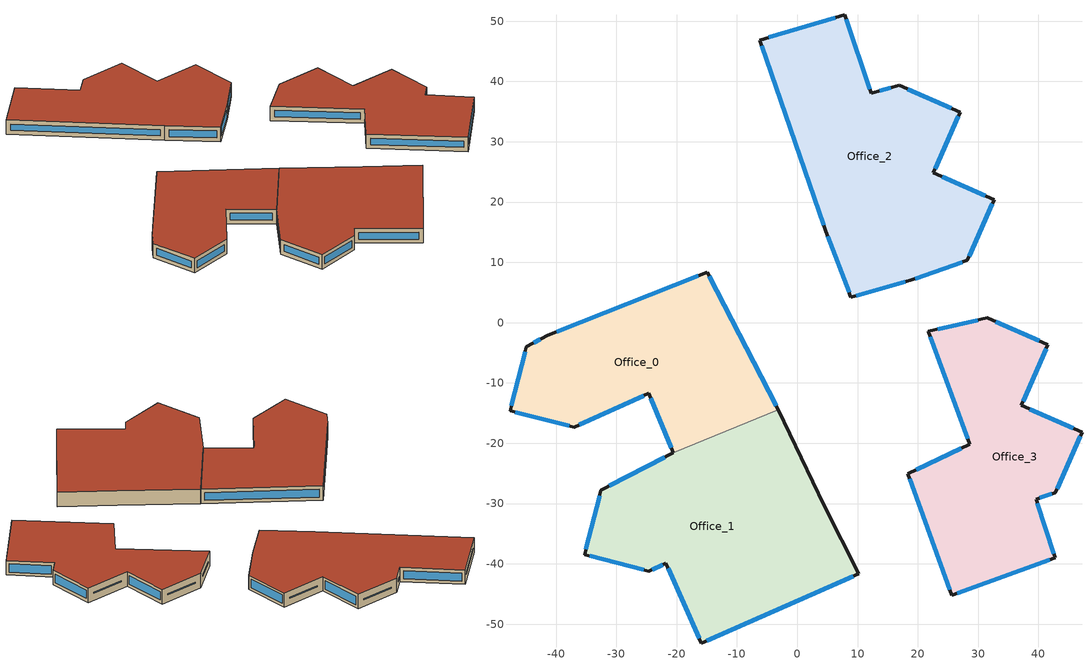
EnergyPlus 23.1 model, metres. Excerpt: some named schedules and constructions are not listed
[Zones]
Office_0
 floor outside (NECB-2020 Non-residential School/university CZ 8 Exterior Floor (Mass)): -41.37,-2.12 -14.93,8.39 -3.13,-14.47 -20.53,-21.58 -24.64,-11.73 -36.97,-17.34 -47.63,-14.63 -44.92,-3.97 z21.65
 wall outside (120mmInsulation 200mmConcrete): -3.13,-14.47 -14.93,8.39 -41.37,-2.12 -44.92,-3.97 -47.63,-14.63 -36.97,-17.34 -24.64,-11.73 -20.53,-21.58 z21.65:25.05
 wall to Office_1 (MediumOffice-1A_INT-WALLS): -20.53,-21.58 -3.13,-14.47 z21.65:25.05
 window (90.1-2019 Nonresidential CZ 0 Glazing (Operable)): -42.62,-2.77 -43.67,-3.32 z23.06:23.64; -45.14,-4.83 -47.41,-13.76 / -46.77,-14.85 -37.83,-17.12 z22.54:24.16; -36.14,-16.96 -25.47,-12.11 z22.56:24.14; -24.3,-12.54 -20.87,-20.76 z22.53:24.17; -3.5,-13.76 -14.57,7.69 z22.44:24.26; -16.43,7.8 -39.88,-1.53 z23.25:23.45
 roof outside (MediumOffice-1A_IEAD NON-RES ROOF): -41.37,-2.12 -44.92,-3.97 -47.63,-14.63 -36.97,-17.34 -24.64,-11.73 -20.53,-21.58 -3.13,-14.47 -14.93,8.39 z25.05
Office_1
 floor outside (NECB-2020 Non-residential School/university CZ 8 Exterior Floor (Mass)): -20.53,-21.58 -3.13,-14.47 4.51,-30.36 10.16,-41.62 -15.91,-53.16 -21.78,-39.9 -24.6,-41.18 -35.26,-38.47 -32.55,-27.81 z21.65
 wall outside (120mmInsulation 200mmConcrete): -20.53,-21.58 -32.55,-27.81 -35.26,-38.47 -24.6,-41.18 -21.78,-39.9 -15.91,-53.16 10.16,-41.62 z21.65:25.05; 10.16,-41.62,21.65 4.51,-30.36,21.65 -3.13,-14.47,21.65 -3.13,-14.47,25.05 4.51,-30.36,25.05 10.16,-41.62,25.05
 window (90.1-2019 Nonresidential CZ 0 Glazing (Operable)): -21.94,-22.31 -31.14,-27.08 z23.24:23.46; -32.77,-28.67 -35.04,-37.61 / -34.4,-38.69 -25.46,-40.96 z22.54:24.16; -24.06,-40.93 -22.32,-40.14 z22.25:24.45; -21.41,-40.74 -16.29,-52.32 z22.57:24.13; -15.03,-52.77 9.27,-42.02 z22.62:24.08
 roof outside (MediumOffice-1A_IEAD NON-RES ROOF): -20.53,-21.58 -32.55,-27.81 -35.26,-38.47 -24.6,-41.18 -21.78,-39.9 -15.91,-53.16 10.16,-41.62 4.51,-30.36 -3.13,-14.47 z25.05
Office_2
 floor outside (NECB-2020 Non-residential School/university CZ 8 Exterior Floor (Mass)): 8.91,4.18 4.72,15.2 -6.24,46.85 7.86,51.06 12.29,38.01 16.92,39.34 26.99,34.91 22.56,24.84 32.63,20.42 28.21,10.35 18.78,7.03 z21.65
 wall outside (120mmInsulation 200mmConcrete): 8.91,4.18 18.78,7.03 28.21,10.35 32.63,20.42 22.56,24.84 26.99,34.91 16.92,39.34 12.29,38.01 7.86,51.06 -6.24,46.85 4.72,15.2 8.91,4.18 z21.65:25.05
 window (90.1-2019 Nonresidential CZ 0 Glazing (Operable)): 9.75,4.42 17.93,6.78 / 19.6,7.32 27.38,10.06 z22.53:24.17; 28.5,11.01 32.34,19.76 / 22.85,25.51 26.7,34.25 z22.37:24.33; 31.19,21.05 24.01,24.21 / 25.54,35.55 18.37,38.71 z23.23:23.47; 15.5,38.93 13.71,38.42 z23.13:23.57; 12.05,38.72 8.1,50.35 z22.4:24.3; 6.34,50.6 -4.71,47.31 z23.24:23.46; -5.92,45.93 4.4,16.12 z22.63:24.07; 5.04,14.36 8.59,5.02 z22.55:24.15
 roof outside (MediumOffice-1A_IEAD NON-RES ROOF): 8.91,4.18 18.78,7.03 28.21,10.35 32.63,20.42 22.56,24.84 26.99,34.91 16.92,39.34 12.29,38.01 7.86,51.06 -6.24,46.85 4.72,15.2 z25.05
Office_3
 floor outside (NECB-2020 Non-residential School/university CZ 8 Exterior Floor (Mass)): 25.64,-45.21 18.34,-25.03 28.59,-20.17 21.76,-1.46 31.51,0.79 41.58,-3.64 37.15,-13.71 47.22,-18.13 42.79,-28.2 39.6,-29.25 42.79,-39.01 z21.65
 wall outside (120mmInsulation 200mmConcrete): 25.64,-45.21 42.79,-39.01 39.6,-29.25 42.79,-28.2 47.22,-18.13 37.15,-13.71 41.58,-3.64 31.51,0.79 21.76,-1.46 28.59,-20.17 18.34,-25.03 25.64,-45.21 z21.65:25.05
 window (90.1-2019 Nonresidential CZ 0 Glazing (Operable)): 26.52,-44.89 41.91,-39.33 z22.59:24.11; 42.57,-38.33 39.82,-29.93 z22.36:24.34; 40.19,-29.06 42.2,-28.4 z22.27:24.43; 43.09,-27.54 46.93,-18.8 / 37.44,-13.05 41.29,-4.3 z22.37:24.33; 45.77,-17.5 38.6,-14.34 / 40.13,-3 32.96,0.15 / 29.97,0.43 23.3,-1.11 / 27.16,-20.85 19.77,-24.35 z23.23:23.47; 22.09,-2.35 28.27,-19.28 / 18.67,-25.92 25.31,-44.31 z22.6:24.1
 roof outside (MediumOffice-1A_IEAD NON-RES ROOF): 25.64,-45.21 42.79,-39.01 39.6,-29.25 42.79,-28.2 47.22,-18.13 37.15,-13.71 41.58,-3.64 31.51,0.79 21.76,-1.46 28.59,-20.17 18.34,-25.03 z25.05
[Schedule:Week:Daily]
NatVentAvail_Office_2_27: 63390fd3-46d4-4da6-9d90-b6adf49b8fba, 4816497d-0013-487f-bb1e-84957d150777, e65e1502-ba8d-4ca3-bfa7-66c9f4c0eb0a, 44315ff2-7635-4bfa-8d7c-7930d5996f07, f14ed4b3-342e-4dae-bad7-9b7c37f8f43c, 9dbc1e0d-c4c1-416b-ac8b-0fbc267966d1, a227529b-3720-48d7-abd8-f199fc8a55ae, 63390fd3-46d4-4da6-9d90-b6adf49b8fba, 63390fd3-46d4-4da6-9d90-b6adf49b8fba, 63390fd3-46d4-4da6-9d90-b6adf49b8fba, 63390fd3-46d4-4da6-9d90-b6adf49b8fba, 63390fd3-46d4-4da6-9d90-b6adf49b8fba
NatVentAvail_Office_2_28: 5f4dc899-8b77-4f03-89ed-69e0c14cbbfd, 0f2742cf-40c1-4ed0-b796-8fddc3fa6ce0, 5d01ce7b-8451-455d-a4b9-9596eef170e4, 8f076ac2-758b-467d-ba4f-e163d64bd22d, 30ba94ef-f6bb-4fb4-a0a4-704c205b3b9b, 26e04364-411b-4e5e-a9ab-69dcf4581523, e720067c-906b-4d7a-b66e-5443b9606d4d, 5f4dc899-8b77-4f03-89ed-69e0c14cbbfd, 5f4dc899-8b77-4f03-89ed-69e0c14cbbfd, 5f4dc899-8b77-4f03-89ed-69e0c14cbbfd, 5f4dc899-8b77-4f03-89ed-69e0c14cbbfd, 5f4dc899-8b77-4f03-89ed-69e0c14cbbfd
NatVentAvail_Office_2_29: 1c27c5c7-9188-4aad-aaa0-648e3142c5f3, a3748f83-dd93-466f-a247-5d1ccf745a1e, 65909cdb-295e-48e2-92e5-bbc07d9f1d46, fa588e08-0917-42a9-a317-2c78c4d7e4e0, 30ba94ef-f6bb-4fb4-a0a4-704c205b3b9b, 30ba94ef-f6bb-4fb4-a0a4-704c205b3b9b, a18ce049-a9a6-4cb7-a760-12eb0de628bf, 1c27c5c7-9188-4aad-aaa0-648e3142c5f3, 1c27c5c7-9188-4aad-aaa0-648e3142c5f3, 1c27c5c7-9188-4aad-aaa0-648e3142c5f3, 1c27c5c7-9188-4aad-aaa0-648e3142c5f3, 1c27c5c7-9188-4aad-aaa0-648e3142c5f3
NatVentAvail_Office_2_30: ed93d4ca-23ab-469c-ba47-d7d943db299a, f85f37b8-ef8b-4591-8dfc-7eaf04eb5984, 4abf64f6-e36c-4dff-b08c-d08cb58e50d6, 0704033a-540a-45c4-9508-fa034dfd4d98, 69bd8d27-becb-4a0d-a664-7eab4afa8a33, 6a1d6f3e-2ae5-43ca-88d7-79d45788cc2e, 738b1fd7-1aac-4607-9138-653d88ff0aa3, ed93d4ca-23ab-469c-ba47-d7d943db299a, ed93d4ca-23ab-469c-ba47-d7d943db299a, ed93d4ca-23ab-469c-ba47-d7d943db299a, ed93d4ca-23ab-469c-ba47-d7d943db299a, ed93d4ca-23ab-469c-ba47-d7d943db299a
NatVentAvail_Office_2_31: fea159ed-232d-44b5-8d95-56fe48f28aa0, e819b3e6-5c12-46a7-8256-6f460d46f9b9, 65909cdb-295e-48e2-92e5-bbc07d9f1d46, 63e928dd-b9d3-44a5-800b-ff0ee3322ac6, 847f36f5-10bb-4a6b-afa9-864e974a933a, 9cb60507-e24b-43a8-bac3-d68644b733ae, ad72118f-0fc8-475d-8c13-fc6f33ba38cc, fea159ed-232d-44b5-8d95-56fe48f28aa0, fea159ed-232d-44b5-8d95-56fe48f28aa0, fea159ed-232d-44b5-8d95-56fe48f28aa0, fea159ed-232d-44b5-8d95-56fe48f28aa0, fea159ed-232d-44b5-8d95-56fe48f28aa0
NatVentAvail_Office_2_32: c1d16121-187f-42bb-b147-cb59891ae8a0, 2379dbfe-707f-45cd-ae81-30274d9c5b77, 65dc7afe-2c35-4246-acb7-77df2b856faa, 8cb7c660-3aef-4dc0-afcd-4d372f414b7a, 521ee84d-4566-4f16-8899-e5d5622641a9, da8887cf-c096-4769-80ae-d635e739744e, c54b2728-2b03-4897-bfaf-6032e902462a, c1d16121-187f-42bb-b147-cb59891ae8a0, c1d16121-187f-42bb-b147-cb59891ae8a0, c1d16121-187f-42bb-b147-cb59891ae8a0, c1d16121-187f-42bb-b147-cb59891ae8a0, c1d16121-187f-42bb-b147-cb59891ae8a0
NatVentAvail_Office_2_33: f1cb1edd-383e-4b4d-8bd9-f736731473b1, 4bc4f3af-fe2e-4c52-88df-7f0d789768de, e0597acb-b6db-48bf-9d56-be549646ddcb, 1643f768-0f15-471f-8b2e-8642b0603676, 8927ba9e-0f80-4c21-bc68-288cada2592a, acf98088-3723-4098-9b1a-da198f6f3752, 907d0fc3-e455-4af8-9572-834836946c6d, f1cb1edd-383e-4b4d-8bd9-f736731473b1, f1cb1edd-383e-4b4d-8bd9-f736731473b1, f1cb1edd-383e-4b4d-8bd9-f736731473b1, f1cb1edd-383e-4b4d-8bd9-f736731473b1, f1cb1edd-383e-4b4d-8bd9-f736731473b1
NatVentAvail_Office_2_34: 64a26508-ef3e-467e-b6f5-f89f817337f0, d063bc23-c87c-4771-8f70-a2f9e639664d, f10fe4aa-9f2a-4d9f-ba17-d0ed54c51879, 93d80f86-37f9-4237-b391-3ca7abf2596f, ff8e2413-c758-4201-99f5-1265dd9f3e51, a015155b-e6bb-4408-b6c0-0c088cb0caa2, 366cd09b-5a8c-46c5-8c21-a287dc4f29f1, 64a26508-ef3e-467e-b6f5-f89f817337f0, 64a26508-ef3e-467e-b6f5-f89f817337f0, 64a26508-ef3e-467e-b6f5-f89f817337f0, 64a26508-ef3e-467e-b6f5-f89f817337f0, 64a26508-ef3e-467e-b6f5-f89f817337f0
NatVentAvail_Office_2_35: 06ad3ac4-6e4d-4da0-adf2-8a321491f11c, 440428c5-a668-485f-a81c-14d720b5a44b, 08f69f2d-d2d2-4378-8eab-f1c7a725ee63, 66cc8b2e-aa7a-4cc6-9a19-77fdd553eca8, 83117c93-0ab4-49f2-8c2a-d70ab6a825d5, 7366a935-4bb7-4f71-b633-58a1db908024, 20510b90-f739-4a4e-b319-b952e275d5e8, 06ad3ac4-6e4d-4da0-adf2-8a321491f11c, 06ad3ac4-6e4d-4da0-adf2-8a321491f11c, 06ad3ac4-6e4d-4da0-adf2-8a321491f11c, 06ad3ac4-6e4d-4da0-adf2-8a321491f11c, 06ad3ac4-6e4d-4da0-adf2-8a321491f11c
NatVentAvail_Office_2_36: bb12311c-099f-4438-b303-a4250cccb0d0, de36e064-9f52-4e15-aa44-803646171e7d, 8d01f1ed-3ed6-4062-bdcf-7106088fd557, 94e20eea-8d3e-40d4-b486-61e9631b4eb1, 2a8732a0-27d7-44dc-b372-36b973891117, 3cb4ee10-7370-43c4-9fdd-d6f7383c6eff, c65f19ef-917e-45a6-acf7-294e23a7b592, bb12311c-099f-4438-b303-a4250cccb0d0, bb12311c-099f-4438-b303-a4250cccb0d0, bb12311c-099f-4438-b303-a4250cccb0d0, bb12311c-099f-4438-b303-a4250cccb0d0, bb12311c-099f-4438-b303-a4250cccb0d0
NatVentAvail_Office_2_37: 30ba94ef-f6bb-4fb4-a0a4-704c205b3b9b, b5edd4d1-5221-41b8-9ee4-0d1dc0b7ef28, dd4e8b8f-9166-49ac-a1d3-4855195608e1, 3dedd7a1-3a03-4fcc-8510-ad4d8e4b350c, c89be09d-d424-4689-8dd2-c77cfe8479b3, 37865db1-b853-40eb-b1ad-43f7b63890f0, 152344f1-4bc3-4c20-bc56-77a19b19990e, 30ba94ef-f6bb-4fb4-a0a4-704c205b3b9b, 30ba94ef-f6bb-4fb4-a0a4-704c205b3b9b, 30ba94ef-f6bb-4fb4-a0a4-704c205b3b9b, 30ba94ef-f6bb-4fb4-a0a4-704c205b3b9b, 30ba94ef-f6bb-4fb4-a0a4-704c205b3b9b
NatVentAvail_Office_2_38: b1a43d64-33af-4e94-b52c-ee2adbb0bf34, a6e8bc2f-be30-4238-ba3e-3018db84eb16, bb12311c-099f-4438-b303-a4250cccb0d0, 2f91cc14-c389-4d24-b289-1be2dd03a3db, 3b9f78fa-d06f-463c-a022-ae12cb52910b, 052475aa-d378-457a-8e8c-f6bffbdb4c8d, e9d3678f-c462-4e0e-b128-aaee7e78919e, b1a43d64-33af-4e94-b52c-ee2adbb0bf34, b1a43d64-33af-4e94-b52c-ee2adbb0bf34, b1a43d64-33af-4e94-b52c-ee2adbb0bf34, b1a43d64-33af-4e94-b52c-ee2adbb0bf34, b1a43d64-33af-4e94-b52c-ee2adbb0bf34
NatVentAvail_Office_2_39: 209c4ffb-99bb-4206-a3ab-d3d92fe3f51c, 5a6cc565-e375-487e-8281-1f852a1673cd, 53a6a8a6-2372-4fc2-baa7-4c3283523b4d, 3e81f694-505f-45e8-aa47-66db20bbf06b, 2435cfc3-c3cb-4a20-b2d8-f809f50dc610, 883dcdd7-38db-4e42-8496-9de1c7dca51b, 30ba94ef-f6bb-4fb4-a0a4-704c205b3b9b, 209c4ffb-99bb-4206-a3ab-d3d92fe3f51c, 209c4ffb-99bb-4206-a3ab-d3d92fe3f51c, 209c4ffb-99bb-4206-a3ab-d3d92fe3f51c, 209c4ffb-99bb-4206-a3ab-d3d92fe3f51c, 209c4ffb-99bb-4206-a3ab-d3d92fe3f51c
NatVentAvail_Office_2_40: fa588e08-0917-42a9-a317-2c78c4d7e4e0, 1901cb5b-95a8-46e0-9b90-9bc073653f4d, 3f14834c-9cfe-42fc-93ca-4cf83cba6e2a, fdc9ddc8-af7c-4be7-9c08-ccd4ba66fb98, 70d961d9-392a-4a2f-87b1-95c01eec8115, 87954acd-1c7d-4fdd-93e0-4e04cd5cd414, 47cb6736-b8f7-4266-b61d-9ece1394efec, fa588e08-0917-42a9-a317-2c78c4d7e4e0, fa588e08-0917-42a9-a317-2c78c4d7e4e0, fa588e08-0917-42a9-a317-2c78c4d7e4e0, fa588e08-0917-42a9-a317-2c78c4d7e4e0, fa588e08-0917-42a9-a317-2c78c4d7e4e0
NatVentAvail_Office_2_41: 50003787-7a6b-427a-a9b3-a8dda5d590b8, a02066bf-ae1b-4070-a3d0-3d3a23258e66, 293a6f61-685f-47c4-bcae-729227516061, e135ceb3-fb09-4a12-b61f-e1e4acb97613, d521808b-8955-4a3f-b09b-631396b4a05c, 6447344e-c572-4d0f-8e33-00798ecb8259, 093c1da7-0d7d-4403-a09e-9fccfa64d3a9, 50003787-7a6b-427a-a9b3-a8dda5d590b8, 50003787-7a6b-427a-a9b3-a8dda5d590b8, 50003787-7a6b-427a-a9b3-a8dda5d590b8, 50003787-7a6b-427a-a9b3-a8dda5d590b8, 50003787-7a6b-427a-a9b3-a8dda5d590b8
NatVentAvail_Office_2_42: d3e97026-418c-432d-9a04-d15785f7dc97, 020761fd-072d-4d53-9492-0ad33ea2559c, 3037acd0-7331-4fe4-9d03-e80c95d3a6b9, f5d22fd5-af00-4595-a58b-19821c5840f5, 217e4f67-8c59-4308-a052-b91dd0195574, 42342635-6705-4e52-8916-04a601dbc6a2, e41878af-e6d7-48e1-9972-c6eec4c134a3, d3e97026-418c-432d-9a04-d15785f7dc97, d3e97026-418c-432d-9a04-d15785f7dc97, d3e97026-418c-432d-9a04-d15785f7dc97, d3e97026-418c-432d-9a04-d15785f7dc97, d3e97026-418c-432d-9a04-d15785f7dc97
NatVentAvail_Office_2_43: 081f50b8-fb5c-4a5b-9570-f5734815d00b, d019fdcd-d700-442b-813a-3395fa747bbc, d37522f8-b274-435a-a802-ced8b4fe83a9, 428ec774-0c0c-41b1-bd85-61c8020e10c3, 58aad104-c80b-4beb-8de5-10e30c7a9181, 552def76-c2f3-401b-ab28-b5df647ba636, 2d229615-e8d3-4841-96d9-e4d59ac459f2, 081f50b8-fb5c-4a5b-9570-f5734815d00b, 081f50b8-fb5c-4a5b-9570-f5734815d00b, 081f50b8-fb5c-4a5b-9570-f5734815d00b, 081f50b8-fb5c-4a5b-9570-f5734815d00b, 081f50b8-fb5c-4a5b-9570-f5734815d00b
NatVentAvail_Office_2_44: 01796aeb-08c4-4c0c-9dff-bcf75ab1e4ff, 536711c1-e594-45fa-969d-51f17ff64e72, 4bba42d9-3023-4fb8-8a75-20f8fc7ac634, fa2ed1a0-d425-4992-a87e-3fb777f676c8, 46dd4351-d027-456a-bb83-a7fc97d3c0fa, 09f03162-fe09-444f-924b-f73e15e14770, 2bd4594a-b934-4700-9643-6b596f3720c4, 01796aeb-08c4-4c0c-9dff-bcf75ab1e4ff, 01796aeb-08c4-4c0c-9dff-bcf75ab1e4ff, 01796aeb-08c4-4c0c-9dff-bcf75ab1e4ff, 01796aeb-08c4-4c0c-9dff-bcf75ab1e4ff, 01796aeb-08c4-4c0c-9dff-bcf75ab1e4ff
NatVentAvail_Office_2_45: a6befacc-a1fd-4501-8803-3ab0d1d37cdf, f85f37b8-ef8b-4591-8dfc-7eaf04eb5984, 35a24307-eada-4621-9332-e38ecec7da9c, 1d8cbcaf-755c-4850-83f2-fbeac504262d, 53a6a8a6-2372-4fc2-baa7-4c3283523b4d, ce6c45c3-9c92-4cbf-ad95-c9cdd5accbc8, a6befacc-a1fd-4501-8803-3ab0d1d37cdf, a6befacc-a1fd-4501-8803-3ab0d1d37cdf, a6befacc-a1fd-4501-8803-3ab0d1d37cdf, a6befacc-a1fd-4501-8803-3ab0d1d37cdf, a6befacc-a1fd-4501-8803-3ab0d1d37cdf, a6befacc-a1fd-4501-8803-3ab0d1d37cdf
NatVentAvail_Office_2_46: 42a21382-e8d0-4102-bb34-a051858c574d, 020761fd-072d-4d53-9492-0ad33ea2559c, 078f13be-104a-4d9d-a36d-42d8b8cd1c73, 1a7ad02d-13e6-482f-b348-c29c6b58cc90, b4008593-75f9-4068-8eac-8ec45323c0b8, 6d93b330-ad8b-4946-8f95-bd1cd28e395f, c0cba8ef-07c2-4607-8eeb-ec3a7544dbf7, 42a21382-e8d0-4102-bb34-a051858c574d, 42a21382-e8d0-4102-bb34-a051858c574d, 42a21382-e8d0-4102-bb34-a051858c574d, 42a21382-e8d0-4102-bb34-a051858c574d, 42a21382-e8d0-4102-bb34-a051858c574d
NatVentAvail_Office_2_47: 80aba0dc-e089-41f6-87d2-39939cc533d9, 70b2bb42-fde4-4989-93aa-e34b14dbfaa4, 3896ae46-4a74-44ec-845c-33b0e7228556, 5f555bb1-90a7-4fc9-8beb-3af7712b86db, 4a152df6-203f-4568-8443-13dfad41ba6c, adf7c3e8-1553-45af-b706-608d85801c4a, 12ea0e71-e75e-49d7-97f5-44855314272e, 80aba0dc-e089-41f6-87d2-39939cc533d9, 80aba0dc-e089-41f6-87d2-39939cc533d9, 80aba0dc-e089-41f6-87d2-39939cc533d9, 80aba0dc-e089-41f6-87d2-39939cc533d9, 80aba0dc-e089-41f6-87d2-39939cc533d9
NatVentAvail_Office_2_48: b36c4169-b9ed-4de4-b4a5-b90a34b840e2, 7fe410f7-7362-473b-b641-0706b004de6e, 2e36c0d4-b084-433f-a575-e1157c2ce6cd, 2b807ecd-942f-4451-8af1-13479afdb6b5, 451ba563-fd66-4bb1-ac0f-6fef0c9e536b, c6879285-e35c-4daa-b3c2-782c5f8ff4be, 788bc0cb-7dc9-47ac-9c7b-f4590e93219d, b36c4169-b9ed-4de4-b4a5-b90a34b840e2, b36c4169-b9ed-4de4-b4a5-b90a34b840e2, b36c4169-b9ed-4de4-b4a5-b90a34b840e2, b36c4169-b9ed-4de4-b4a5-b90a34b840e2, b36c4169-b9ed-4de4-b4a5-b90a34b840e2
NatVentAvail_Office_2_49: 03c77154-f34e-4e4e-b236-3e07d7fdd22f, 5d950bea-218d-43a7-966c-e5f0f61146c3, e919f002-649f-4797-ab93-de3bb1963607, 88bfb60f-ecb3-4a8d-8e9e-96ab911ec278, 149c59e7-ec06-4404-bd8a-1ecabfebb0c2, 05c53b69-011e-4915-a2ec-d76d20cb25b7, 90a39c2a-21f0-420b-bf49-6599ac0c9a7a, 03c77154-f34e-4e4e-b236-3e07d7fdd22f, 03c77154-f34e-4e4e-b236-3e07d7fdd22f, 03c77154-f34e-4e4e-b236-3e07d7fdd22f, 03c77154-f34e-4e4e-b236-3e07d7fdd22f, 03c77154-f34e-4e4e-b236-3e07d7fdd22f
NatVentAvail_Office_2_50: f18e86fc-65de-4ad3-980c-6fce1291cd8c, 3f14834c-9cfe-42fc-93ca-4cf83cba6e2a, 729fe84c-21ec-4ca6-9c2b-fa72896157c5, 659e258e-e15c-4d5d-864f-e84fad1c5f31, 28cabc51-e4e4-4318-807c-2e538cec8ab0, bcec5955-b35c-4883-a7c2-2e3f03e859cb, 1a3447d1-0d07-4f81-a43e-55b89f552ce0, f18e86fc-65de-4ad3-980c-6fce1291cd8c, f18e86fc-65de-4ad3-980c-6fce1291cd8c, f18e86fc-65de-4ad3-980c-6fce1291cd8c, f18e86fc-65de-4ad3-980c-6fce1291cd8c, f18e86fc-65de-4ad3-980c-6fce1291cd8c
NatVentAvail_Office_2_51: 85317d39-acf8-459d-ab0d-356087828681, c34a9195-0f08-46e2-a18b-52f0e74f8441, ce798621-35f9-4918-9b98-ae7ef25ffed9, 97182538-e886-4431-8a2b-075b58af4bd9, 6bea089f-9360-46ac-86c5-739d9634646c, f706153c-f1f4-4334-bb02-d8b90cc598d2, 9cb60507-e24b-43a8-bac3-d68644b733ae, 85317d39-acf8-459d-ab0d-356087828681, 85317d39-acf8-459d-ab0d-356087828681, 85317d39-acf8-459d-ab0d-356087828681, 85317d39-acf8-459d-ab0d-356087828681, 85317d39-acf8-459d-ab0d-356087828681
NatVentAvail_Office_2_52: e9fea687-e70b-4ba6-b3c9-e48e2956502c, e9fea687-e70b-4ba6-b3c9-e48e2956502c, e9fea687-e70b-4ba6-b3c9-e48e2956502c, e9fea687-e70b-4ba6-b3c9-e48e2956502c, e9fea687-e70b-4ba6-b3c9-e48e2956502c, e9fea687-e70b-4ba6-b3c9-e48e2956502c, e9fea687-e70b-4ba6-b3c9-e48e2956502c, e9fea687-e70b-4ba6-b3c9-e48e2956502c, e9fea687-e70b-4ba6-b3c9-e48e2956502c, e9fea687-e70b-4ba6-b3c9-e48e2956502c, e9fea687-e70b-4ba6-b3c9-e48e2956502c, e9fea687-e70b-4ba6-b3c9-e48e2956502c
CoolAvail_Office_3_0: 932e760a-46ab-47a9-9b14-22f16a60d6c7, df603e6b-e5cf-4d2f-b35e-2c92e226a22c, 1fe2378b-ecbc-4a2a-95ba-2608b91e8058, fef38460-24f3-4c03-89e9-a18c59ae9ca9, 20d4708f-6843-4ff6-bd00-d9feec7511e4, 90ad25bc-46ca-43f5-96ab-6569f6ae0828, 59fffd4d-a793-4dc7-9d9b-d986bc0a82cb, 932e760a-46ab-47a9-9b14-22f16a60d6c7, 932e760a-46ab-47a9-9b14-22f16a60d6c7, 932e760a-46ab-47a9-9b14-22f16a60d6c7, 932e760a-46ab-47a9-9b14-22f16a60d6c7, 932e760a-46ab-47a9-9b14-22f16a60d6c7
CoolAvail_Office_3_1: 2b1028b4-b246-4e64-8341-8c408f68a7c3, e570db8f-e24d-4245-ab29-9f0d43a73c54, a6b7a850-26f3-4e0d-89fc-bbfbc01f6705, 7e235baa-7276-44ba-ad41-1f534a90f01b, d5cad919-90d6-4a43-b9d7-db2442c7ef94, 31466e2b-d4c9-4abc-990c-8352a7160df0, a2719095-cc4f-48e2-89c3-8b89bd764a3d, 2b1028b4-b246-4e64-8341-8c408f68a7c3, 2b1028b4-b246-4e64-8341-8c408f68a7c3, 2b1028b4-b246-4e64-8341-8c408f68a7c3, 2b1028b4-b246-4e64-8341-8c408f68a7c3, 2b1028b4-b246-4e64-8341-8c408f68a7c3
CoolAvail_Office_3_2: 3ff110fb-a4d5-46ef-a44d-f3fee5ef78c7, 27d852c3-0128-42cc-aeb1-143379e3ac46, d5cad919-90d6-4a43-b9d7-db2442c7ef94, 8d2fbc6b-1454-4414-b630-dcc207a6b393, df603e6b-e5cf-4d2f-b35e-2c92e226a22c, c7b1b26a-a2ca-4d8d-abfa-e982f5f4786a, e60fa060-07d9-49e4-869f-b6df53b5a5c1, 3ff110fb-a4d5-46ef-a44d-f3fee5ef78c7, 3ff110fb-a4d5-46ef-a44d-f3fee5ef78c7, 3ff110fb-a4d5-46ef-a44d-f3fee5ef78c7, 3ff110fb-a4d5-46ef-a44d-f3fee5ef78c7, 3ff110fb-a4d5-46ef-a44d-f3fee5ef78c7
CoolAvail_Office_3_3: fd106c0e-54ca-44b5-aa8b-1c752d76cea1, de12598c-6210-41bb-971c-f531ba346432, 588e6808-6539-47d1-98d7-0764b1bc61d5, ff880c2d-11b9-4eb9-b176-57bd6dfb0c31, c52f2583-3619-40bb-8251-5dbdefbcd388, 932e760a-46ab-47a9-9b14-22f16a60d6c7, 9ed7e321-6b55-4af2-9a11-3e5fcf5340f6, fd106c0e-54ca-44b5-aa8b-1c752d76cea1, fd106c0e-54ca-44b5-aa8b-1c752d76cea1, fd106c0e-54ca-44b5-aa8b-1c752d76cea1, fd106c0e-54ca-44b5-aa8b-1c752d76cea1, fd106c0e-54ca-44b5-aa8b-1c752d76cea1
CoolAvail_Office_3_4: 92efdaa5-c784-489e-aa1a-00bd8dfca3e5, 94e0dc58-2783-47f4-a10d-8edf8c6a4738, 061101b8-2858-4094-887e-f18ef1232c9a, deb2b031-6cb7-403d-8dfc-8aef046c5b8f, 9df17d74-a442-4b7b-a3c1-28a669514e7a, 78659acd-3b42-4346-bf91-44e651f50344, 94e0dc58-2783-47f4-a10d-8edf8c6a4738, 92efdaa5-c784-489e-aa1a-00bd8dfca3e5, 92efdaa5-c784-489e-aa1a-00bd8dfca3e5, 92efdaa5-c784-489e-aa1a-00bd8dfca3e5, 92efdaa5-c784-489e-aa1a-00bd8dfca3e5, 92efdaa5-c784-489e-aa1a-00bd8dfca3e5
CoolAvail_Office_3_5: ff269b66-4026-42ef-aaed-4e28ded95428, f0771274-b0f9-48b7-adad-98439027d33c, 5b99f0ac-c683-4cd7-9456-5d2d0e378902, 00b93458-9eea-4416-9cb6-d8216d3642af, b50613fa-811d-4cf4-9638-1fbff37dee84, a9ac0263-774c-45c6-bfaa-c87fc788b9e9, d7d9800c-f3cc-4c38-8b4b-d12b0de87235, ff269b66-4026-42ef-aaed-4e28ded95428, ff269b66-4026-42ef-aaed-4e28ded95428, ff269b66-4026-42ef-aaed-4e28ded95428, ff269b66-4026-42ef-aaed-4e28ded95428, ff269b66-4026-42ef-aaed-4e28ded95428
CoolAvail_Office_3_6: c6857e7e-f46c-46d6-a794-5740d22670fb, f10fe4aa-9f2a-4d9f-ba17-d0ed54c51879, 1beccd45-3755-4327-b042-e26cba4f2cb7, d569b540-2fb9-40d6-b871-ce3efd042947, b2eb4786-7cc9-49a5-a738-dae13f56cf7b, 2a6e12dc-187e-4c36-82a0-d9f96e1c500a, 9e17e7e2-d55c-44ee-bede-c75fc5412d5c, c6857e7e-f46c-46d6-a794-5740d22670fb, c6857e7e-f46c-46d6-a794-5740d22670fb, c6857e7e-f46c-46d6-a794-5740d22670fb, c6857e7e-f46c-46d6-a794-5740d22670fb, c6857e7e-f46c-46d6-a794-5740d22670fb
CoolAvail_Office_3_7: 45cf74df-fcbd-45d5-a4a6-dca6b5e3b0bc, 473aab5e-a1e3-4ef8-95cb-abbd02966778, 5fd7aec2-c6d0-4a52-ae64-d562567cf5a7, 3d5cad84-76b0-4ac1-9287-7680dd7bab81, e1e25bd0-8334-43b9-b01f-b5d4897676e5, b987db12-adab-45c3-9530-52e29fc2c803, 3af438d1-38fc-4645-8f39-195e576d0e48, 45cf74df-fcbd-45d5-a4a6-dca6b5e3b0bc, 45cf74df-fcbd-45d5-a4a6-dca6b5e3b0bc, 45cf74df-fcbd-45d5-a4a6-dca6b5e3b0bc, 45cf74df-fcbd-45d5-a4a6-dca6b5e3b0bc, 45cf74df-fcbd-45d5-a4a6-dca6b5e3b0bc
CoolAvail_Office_3_8: 60e2a85a-d4f2-4114-a33e-e3337f986636, 7f07e5a5-dbe5-4d04-b1f8-bc01d98ef626, 5e44877f-1848-44d6-97e6-ce02bf05dece, 41e0d72a-2023-4876-bd1e-9a94f9dc59d2, d8bd7cc1-625d-404b-b64f-8ef776573418, cb26b957-48da-4baf-a6bb-e873f281a6fb, 6b35f0a7-f399-4da7-b7e7-0d38b1bf258b, 60e2a85a-d4f2-4114-a33e-e3337f986636, 60e2a85a-d4f2-4114-a33e-e3337f986636, 60e2a85a-d4f2-4114-a33e-e3337f986636, 60e2a85a-d4f2-4114-a33e-e3337f986636, 60e2a85a-d4f2-4114-a33e-e3337f986636
CoolAvail_Office_3_9: 700f1114-bb00-41b7-b161-e8e2d843095e, 40bd3517-e55b-4e57-858c-94e5dc970866, 6b35f0a7-f399-4da7-b7e7-0d38b1bf258b, b8c4f0c9-4ec3-46ba-979c-adf1b7336aec, 8fc68b28-5a30-4c50-be85-55430ce43238, a9233106-81d1-4f29-bb8e-94728c620492, 16f14705-96f6-4dd3-ac00-08cef36949f4, 700f1114-bb00-41b7-b161-e8e2d843095e, 700f1114-bb00-41b7-b161-e8e2d843095e, 700f1114-bb00-41b7-b161-e8e2d843095e, 700f1114-bb00-41b7-b161-e8e2d843095e, 700f1114-bb00-41b7-b161-e8e2d843095e
CoolAvail_Office_3_10: 06950c19-b93f-4168-8e16-a97bbd393bdb, 6b35f0a7-f399-4da7-b7e7-0d38b1bf258b, 857b9636-298d-460c-83b2-f3105d114c5a, 8a384298-cb26-4e8c-b470-4f6c6753a8b0, d1400bf8-9704-414d-ad41-879197727e57, 6495fb0f-e30f-4317-a6ee-f7484304589c, f86cf032-d7c1-4cb8-9d3e-25da6317f53d, 06950c19-b93f-4168-8e16-a97bbd393bdb, 06950c19-b93f-4168-8e16-a97bbd393bdb, 06950c19-b93f-4168-8e16-a97bbd393bdb, 06950c19-b93f-4168-8e16-a97bbd393bdb, 06950c19-b93f-4168-8e16-a97bbd393bdb
CoolAvail_Office_3_11: 6b35f0a7-f399-4da7-b7e7-0d38b1bf258b, bee7ad40-dabc-4fd6-94b2-43403cd00aae, f11741f4-3294-4ce7-9280-7aada3d2e229, f507a818-0aaf-4a85-8b54-2abde4b2b3ec, aecc0cb4-1e89-4d68-a349-7c87210b8d97, afa76356-996f-4c53-b5c4-705728c3ea0e, c10e1b69-1a12-44ff-b6ae-6c06101fbe01, 6b35f0a7-f399-4da7-b7e7-0d38b1bf258b, 6b35f0a7-f399-4da7-b7e7-0d38b1bf258b, 6b35f0a7-f399-4da7-b7e7-0d38b1bf258b, 6b35f0a7-f399-4da7-b7e7-0d38b1bf258b, 6b35f0a7-f399-4da7-b7e7-0d38b1bf258b
CoolAvail_Office_3_12: 555c6a5e-91f3-42d8-b68c-d4afb33bd1f4, ba643951-4e16-4384-a64f-205a448056f0, eee31ece-6287-4a32-8a60-188f64857aa4, 00c11f97-f595-4ec1-9c00-5ca5f0400f35, 47ecc3b6-23c4-4438-bbd8-f283fd64b465, cdc447c2-4c2e-4469-a065-8202b14a72d3, 2b11a4b6-90e7-4f15-8c91-825a336bda38, 555c6a5e-91f3-42d8-b68c-d4afb33bd1f4, 555c6a5e-91f3-42d8-b68c-d4afb33bd1f4, 555c6a5e-91f3-42d8-b68c-d4afb33bd1f4, 555c6a5e-91f3-42d8-b68c-d4afb33bd1f4, 555c6a5e-91f3-42d8-b68c-d4afb33bd1f4
CoolAvail_Office_3_13: a479cc92-d0f2-4554-96db-21c28406f634, 2766d349-4091-4a9f-a547-1eb1ef9b4158, b1a97149-0f8e-4a00-9219-adf89b6e41ed, d3dc8a62-ae96-41b0-935f-2a3d5c8d69de, f7fd634a-b24a-4c77-9cfb-0c7c1a81e736, 279a887b-ff03-4dd8-a7d2-7c5575990cc9, d07e0595-3dca-4860-923c-057c17f1b702, a479cc92-d0f2-4554-96db-21c28406f634, a479cc92-d0f2-4554-96db-21c28406f634, a479cc92-d0f2-4554-96db-21c28406f634, a479cc92-d0f2-4554-96db-21c28406f634, a479cc92-d0f2-4554-96db-21c28406f634
CoolAvail_Office_3_14: 94bcdebc-ebb9-4e58-b747-a94262dbd7e5, dafbc2e4-2aff-4dc5-8505-ea776d99b5ce, 3ae158a4-82ee-4570-a479-eacaa7ea3b13, 4a5f4ad5-6f4b-4c24-8a67-a02adf8f813e, 25e43a20-8b62-4715-afa6-30cb6eb21f46, ebcb7914-28d3-4ee7-b05e-eeaf1cfe1a43, 156b8d72-7a6a-4bf0-856b-b6a64f706f4d, 94bcdebc-ebb9-4e58-b747-a94262dbd7e5, 94bcdebc-ebb9-4e58-b747-a94262dbd7e5, 94bcdebc-ebb9-4e58-b747-a94262dbd7e5, 94bcdebc-ebb9-4e58-b747-a94262dbd7e5, 94bcdebc-ebb9-4e58-b747-a94262dbd7e5
CoolAvail_Office_3_15: cf514431-ec1d-445b-9926-18bd7fa9d562, 48532715-c126-4f73-92e3-8242bc941726, fead60e7-cdf3-4903-988d-4b494e42c568, 729fe84c-21ec-4ca6-9c2b-fa72896157c5, fa6519cf-25bb-46b4-ac5f-27409dbf0d69, 2803cff2-f76f-45ed-865b-988da0cb2a06, 90487c99-2316-4369-9660-7f93f272527e, cf514431-ec1d-445b-9926-18bd7fa9d562, cf514431-ec1d-445b-9926-18bd7fa9d562, cf514431-ec1d-445b-9926-18bd7fa9d562, cf514431-ec1d-445b-9926-18bd7fa9d562, cf514431-ec1d-445b-9926-18bd7fa9d562
CoolAvail_Office_3_16: 5b787d07-3425-4052-8bb6-1dabb4b45927, bf79a69e-15f4-4064-85c2-fe1f50a5d1f4, 3691b7a4-bb08-4c9b-b5da-08ea9e7941d6, 3a967aa6-b0c8-4124-a926-ce47e3db765c, 89b5e65e-77fb-4a83-9f57-84223011601a, c6286fc4-717c-419f-b7a7-2e96fb3ad15c, 0e66d703-40cd-432f-95c2-020642a4c186, 5b787d07-3425-4052-8bb6-1dabb4b45927, 5b787d07-3425-4052-8bb6-1dabb4b45927, 5b787d07-3425-4052-8bb6-1dabb4b45927, 5b787d07-3425-4052-8bb6-1dabb4b45927, 5b787d07-3425-4052-8bb6-1dabb4b45927
CoolAvail_Office_3_17: 7b0008e4-a3a1-4647-a918-44d652d5d36c, d20e3543-b821-43c3-84aa-4482f4ece022, e6e5f097-9e58-4cca-ab19-4c4bcbdc8e8e, 90416628-ca22-4fdc-bb6f-4e62984b7d13, 5e7ffffd-8f76-466a-9ca0-47eb65f8fe42, fb5d3bd8-6de1-4d6f-b80d-269bf86382ba, 853e540e-0c70-48a2-9ee6-20aea7ee9160, 7b0008e4-a3a1-4647-a918-44d652d5d36c, 7b0008e4-a3a1-4647-a918-44d652d5d36c, 7b0008e4-a3a1-4647-a918-44d652d5d36c, 7b0008e4-a3a1-4647-a918-44d652d5d36c, 7b0008e4-a3a1-4647-a918-44d652d5d36c
CoolAvail_Office_3_18: bc611023-8910-4f40-8f65-e7e743a27b63, 02de7758-c131-445b-8342-f9883f2e685f, 101dfe73-d40b-49b1-8310-8f060aa45517, bc611023-8910-4f40-8f65-e7e743a27b63, cc2996a8-7d21-4771-9d05-3b162a27dcb2, 2dd6c761-2948-4ae6-a6ab-f66acf972b7b, 3bf419db-db42-40f8-ba34-87b145d25505, bc611023-8910-4f40-8f65-e7e743a27b63, bc611023-8910-4f40-8f65-e7e743a27b63, bc611023-8910-4f40-8f65-e7e743a27b63, bc611023-8910-4f40-8f65-e7e743a27b63, bc611023-8910-4f40-8f65-e7e743a27b63
CoolAvail_Office_3_19: ccc02fbd-4454-4030-98ae-cd34bcd2b1d0, cb37c24b-b4f5-4204-a308-dd8a3e5c11de, 1d665c23-dad5-4d2e-ae76-22a43b6b5b98, f21f88ab-313d-42b8-86fe-806d085ef6e3, 6a6769d6-e882-41ae-92b0-f8a3af74889d, 0fad606b-1700-4913-aab5-c83b4e23d579, 580905f2-4580-438d-9121-82491a9c41b5, ccc02fbd-4454-4030-98ae-cd34bcd2b1d0, ccc02fbd-4454-4030-98ae-cd34bcd2b1d0, ccc02fbd-4454-4030-98ae-cd34bcd2b1d0, ccc02fbd-4454-4030-98ae-cd34bcd2b1d0, ccc02fbd-4454-4030-98ae-cd34bcd2b1d0
CoolAvail_Office_3_20: cac91422-bb7a-4e6e-8c59-7fb8e7a0ec14, 7b01b02c-3268-4dc2-b1f4-80b8ffb13587, ccc02fbd-4454-4030-98ae-cd34bcd2b1d0, 43e054d0-4b88-4121-88aa-3536835ad587, e955198b-d758-4a67-b898-dfcb04658a64, f9e14377-8026-414c-a449-2840462aebbd, bed6394b-4d54-42bb-847c-665fe12bafe6, cac91422-bb7a-4e6e-8c59-7fb8e7a0ec14, cac91422-bb7a-4e6e-8c59-7fb8e7a0ec14, cac91422-bb7a-4e6e-8c59-7fb8e7a0ec14, cac91422-bb7a-4e6e-8c59-7fb8e7a0ec14, cac91422-bb7a-4e6e-8c59-7fb8e7a0ec14
CoolAvail_Office_3_21: 586a01f4-0445-4eba-a2f1-f022c298cb2e, f0771274-b0f9-48b7-adad-98439027d33c, 19ac50cc-6060-42db-befb-aafb2ff77368, d019fdcd-d700-442b-813a-3395fa747bbc, 4dfda2a0-abdb-413e-80c0-2aed87fdd346, 815b85e9-39c6-4a82-9761-fd2a7f36adc0, ee19fa9b-e980-47b1-89e9-414961a561cf, 586a01f4-0445-4eba-a2f1-f022c298cb2e, 586a01f4-0445-4eba-a2f1-f022c298cb2e, 586a01f4-0445-4eba-a2f1-f022c298cb2e, 586a01f4-0445-4eba-a2f1-f022c298cb2e, 586a01f4-0445-4eba-a2f1-f022c298cb2e
CoolAvail_Office_3_22: b4008593-75f9-4068-8eac-8ec45323c0b8, 4ec1e60a-6696-4cfa-b7d2-0f7933a8f83a, 4321bfe0-7570-4e6f-b0a5-f2f2a01aedce, 28b87fec-27e9-414f-9603-7be1397b0791, 0d28ba29-af1c-447b-9f4b-393d225cab74, 42a21382-e8d0-4102-bb34-a051858c574d, f520973a-a5cf-44f2-b548-e115fa126308, b4008593-75f9-4068-8eac-8ec45323c0b8, b4008593-75f9-4068-8eac-8ec45323c0b8, b4008593-75f9-4068-8eac-8ec45323c0b8, b4008593-75f9-4068-8eac-8ec45323c0b8, b4008593-75f9-4068-8eac-8ec45323c0b8
CoolAvail_Office_3_23: 115b1864-0234-4430-93fe-04b89871adf9, 907698c5-01d9-4206-ae39-8db60700b7fc, 606b2713-8326-4a3f-b00d-bc04f47e3762, 3cdfa9db-6e35-4ca8-809d-3cdcf8bd2ac3, da1c9d19-3f0b-4599-8a9b-8094e0e609da, 9c9ac191-ed4c-4e39-bc6f-f0eb19199c28, b7a43dc5-d86b-4206-b49f-6835094e7d3e, 115b1864-0234-4430-93fe-04b89871adf9, 115b1864-0234-4430-93fe-04b89871adf9, 115b1864-0234-4430-93fe-04b89871adf9, 115b1864-0234-4430-93fe-04b89871adf9, 115b1864-0234-4430-93fe-04b89871adf9
CoolAvail_Office_3_24: 59461e34-9401-41d2-8223-c712768eb4de, 75544da7-bc1c-4a2c-b5df-c95e8b4d3b74, 638c8a53-9d19-432c-a64c-829b2d4366e4, 1a7233f0-9654-444f-90ca-944bb3ccdae4, 878aeca7-e668-4060-b1b7-b15b76d1909a, 6f4d4381-056d-490c-b292-136f125fce77, 0adf9e41-4924-41a0-b73f-54b7bfaf203c, 59461e34-9401-41d2-8223-c712768eb4de, 59461e34-9401-41d2-8223-c712768eb4de, 59461e34-9401-41d2-8223-c712768eb4de, 59461e34-9401-41d2-8223-c712768eb4de, 59461e34-9401-41d2-8223-c712768eb4de
CoolAvail_Office_3_25: 0f193e26-b804-4345-b132-0dce7c8b70f6, 531bcb62-5c1b-4278-b081-c6013c926bf5, a6befacc-a1fd-4501-8803-3ab0d1d37cdf, 5dd87f89-6a4b-48f2-a1b4-66af4d90ffcd, 0ddc3015-909b-46f8-b983-a445b40d0084, 486c684c-7ddf-40af-85e6-d3c2f68ceb00, bac945bd-75eb-4a66-9fda-f6c8b42768b1, 0f193e26-b804-4345-b132-0dce7c8b70f6, 0f193e26-b804-4345-b132-0dce7c8b70f6, 0f193e26-b804-4345-b132-0dce7c8b70f6, 0f193e26-b804-4345-b132-0dce7c8b70f6, 0f193e26-b804-4345-b132-0dce7c8b70f6
CoolAvail_Office_3_26: b574e442-9dd5-4f7e-b4fa-2072c0e6cca3, 2c53241d-3585-468e-90de-0c9f10ce57bc, 607a5bbe-8f89-4167-954e-7fe9943c10db, 12666b9e-eb63-49ad-a038-76e845d3ae1e, b7803e2b-a6af-4cbd-b634-820a93c5c531, e5d561e1-0e2f-487a-9aa3-75d605408368, 58c5bf4b-a009-4f18-b71a-49d05bdf5644, b574e442-9dd5-4f7e-b4fa-2072c0e6cca3, b574e442-9dd5-4f7e-b4fa-2072c0e6cca3, b574e442-9dd5-4f7e-b4fa-2072c0e6cca3, b574e442-9dd5-4f7e-b4fa-2072c0e6cca3, b574e442-9dd5-4f7e-b4fa-2072c0e6cca3
CoolAvail_Office_3_27: c920609a-9b0b-4eaf-8b98-d52ee756a62a, 3c448f57-cc7b-411e-bb98-1c80e6cb84e3, bc32ecde-f56e-47b5-96db-1a6f6d798ef1, cb90e53d-c059-4bf4-a0f5-daa13683edfa, 486a3df3-dde7-490e-bee2-ab3d039bed39, 24cd9fe8-5aca-4558-9fef-aeaef60108ae, f5fd99d5-4625-4499-acc9-70fca56d54de, c920609a-9b0b-4eaf-8b98-d52ee756a62a, c920609a-9b0b-4eaf-8b98-d52ee756a62a, c920609a-9b0b-4eaf-8b98-d52ee756a62a, c920609a-9b0b-4eaf-8b98-d52ee756a62a, c920609a-9b0b-4eaf-8b98-d52ee756a62a
CoolAvail_Office_3_28: e86a62cc-a3d2-40f4-abe2-add37fe59675, c62245f7-34eb-4517-83b4-d9d8fcd8451d, a257d803-c5c9-4032-b6b1-e51eaa89636e, 8196e979-5acf-4132-a9bb-29bf81d450f4, 90416628-ca22-4fdc-bb6f-4e62984b7d13, 43f169c2-2665-43d7-bfb7-01c96c2b2605, 586a01f4-0445-4eba-a2f1-f022c298cb2e, e86a62cc-a3d2-40f4-abe2-add37fe59675, e86a62cc-a3d2-40f4-abe2-add37fe59675, e86a62cc-a3d2-40f4-abe2-add37fe59675, e86a62cc-a3d2-40f4-abe2-add37fe59675, e86a62cc-a3d2-40f4-abe2-add37fe59675
CoolAvail_Office_3_29: 8f186a71-9a2a-4bdd-a88b-558476d64296, b55a21f0-e756-4aec-bf34-f610b1a1b837, 18e8766a-0815-4774-8a29-b3ad075c4727, a64b5a65-755e-4a33-bdae-e33e23294586, 90416628-ca22-4fdc-bb6f-4e62984b7d13, 90416628-ca22-4fdc-bb6f-4e62984b7d13, f2ae080c-bfca-49e1-9a4d-3af9fbfae6dc, 8f186a71-9a2a-4bdd-a88b-558476d64296, 8f186a71-9a2a-4bdd-a88b-558476d64296, 8f186a71-9a2a-4bdd-a88b-558476d64296, 8f186a71-9a2a-4bdd-a88b-558476d64296, 8f186a71-9a2a-4bdd-a88b-558476d64296
CoolAvail_Office_3_30: 099354d9-3906-4257-9453-e1bbd12c9512, 6b35f0a7-f399-4da7-b7e7-0d38b1bf258b, cce205a5-64c6-4c43-9565-0175468db528, 70f91903-9593-4e00-a2f2-eefd583b0ff6, 7e7f399c-89bd-4f16-b385-b02af0d48206, 6cee246c-cfd0-48da-a999-096ad0ca4d45, a5a4c943-cf8d-42bd-8d8b-81e1fd1e3007, 099354d9-3906-4257-9453-e1bbd12c9512, 099354d9-3906-4257-9453-e1bbd12c9512, 099354d9-3906-4257-9453-e1bbd12c9512, 099354d9-3906-4257-9453-e1bbd12c9512, 099354d9-3906-4257-9453-e1bbd12c9512
CoolAvail_Office_3_31: c8a9de36-459f-419e-9f1a-54d63f2b4fde, 43e054d0-4b88-4121-88aa-3536835ad587, 18e8766a-0815-4774-8a29-b3ad075c4727, f7f65447-2ded-4e8d-9ea7-5e8599d5dfe9, afcd6c8e-6684-4fd3-b092-51cd7e586a05, 36548c14-d384-43ac-b8b3-2c66418a05eb, 73cacf22-ae00-474a-88fb-1df1fa7576bb, c8a9de36-459f-419e-9f1a-54d63f2b4fde, c8a9de36-459f-419e-9f1a-54d63f2b4fde, c8a9de36-459f-419e-9f1a-54d63f2b4fde, c8a9de36-459f-419e-9f1a-54d63f2b4fde, c8a9de36-459f-419e-9f1a-54d63f2b4fde
CoolAvail_Office_3_32: 7ec27595-f2e6-4e48-953b-eb9d6e0fc27f, 235addd4-d402-462c-9fad-acc440c357ff, ae719930-72b4-4933-a0b1-9b8868b6e923, b0ca98e4-1ae6-493b-9d11-ae42ef3da196, 35c49dfa-4231-4455-a110-f07171616284, 43223a98-0e8d-4182-87c5-6128da465394, 22874629-208e-4a1f-ab64-1d3a139d7e79, 7ec27595-f2e6-4e48-953b-eb9d6e0fc27f, 7ec27595-f2e6-4e48-953b-eb9d6e0fc27f, 7ec27595-f2e6-4e48-953b-eb9d6e0fc27f, 7ec27595-f2e6-4e48-953b-eb9d6e0fc27f, 7ec27595-f2e6-4e48-953b-eb9d6e0fc27f
CoolAvail_Office_3_33: c4d63c7c-7553-4e11-907f-de59823a4f9f, 4ebecbc4-a2e7-4aaa-8a1e-4bf679a1a7df, f11e2a8b-fcd4-470a-a64b-35a6b0941832, ea22d101-2095-4c19-97f3-4d85041c0e76, 46a05ab2-6eb4-4a3a-9d94-d7f866d679d6, 19ac50cc-6060-42db-befb-aafb2ff77368, b841ef81-6854-476d-9c39-912acd67c022, c4d63c7c-7553-4e11-907f-de59823a4f9f, c4d63c7c-7553-4e11-907f-de59823a4f9f, c4d63c7c-7553-4e11-907f-de59823a4f9f, c4d63c7c-7553-4e11-907f-de59823a4f9f, c4d63c7c-7553-4e11-907f-de59823a4f9f
CoolAvail_Office_3_34: 2b084056-b597-4490-91e7-1cf8d8633c11, bd1d0a2d-0828-40a6-911a-fd7eaab975fe, da15d3b4-f724-4184-a9b7-acd7eef5625d, 6c112f87-513f-44b7-a16c-c4bc31a14761, a7b46f71-233c-412b-8874-43fe49c80197, a18acfa2-3966-4d72-a5c8-bd4fbeeeea4c, 7264f62c-0a23-4f02-9cd3-c08682c7d609, 2b084056-b597-4490-91e7-1cf8d8633c11, 2b084056-b597-4490-91e7-1cf8d8633c11, 2b084056-b597-4490-91e7-1cf8d8633c11, 2b084056-b597-4490-91e7-1cf8d8633c11, 2b084056-b597-4490-91e7-1cf8d8633c11
CoolAvail_Office_3_35: 478539f5-2780-4aa2-b1b3-333a665588b1, 4c13bf88-323f-4491-af27-d8ae98d3648e, 2b1028b4-b246-4e64-8341-8c408f68a7c3, 7b873b45-8e64-4442-90ee-df6b57a5b0dd, 9e17e7e2-d55c-44ee-bede-c75fc5412d5c, bdf9f6b1-41cf-40f7-9e08-ab77c878b7a1, 2f84f90d-cc08-49ae-9c1e-9ab0757b0001, 478539f5-2780-4aa2-b1b3-333a665588b1, 478539f5-2780-4aa2-b1b3-333a665588b1, 478539f5-2780-4aa2-b1b3-333a665588b1, 478539f5-2780-4aa2-b1b3-333a665588b1, 478539f5-2780-4aa2-b1b3-333a665588b1
CoolAvail_Office_3_36: 4db60a4e-f149-4fe8-8ed7-0d5d2ed4ed40, cac91422-bb7a-4e6e-8c59-7fb8e7a0ec14, cf141331-91e7-4bfe-94af-9514a66750e2, 08efda53-986a-4e1b-8e6e-dc333482ae95, 0da3034e-2675-45ca-b5b0-5da2289cf4c5, 072c68e0-5e16-43f0-b409-b4581e112027, a6befacc-a1fd-4501-8803-3ab0d1d37cdf, 4db60a4e-f149-4fe8-8ed7-0d5d2ed4ed40, 4db60a4e-f149-4fe8-8ed7-0d5d2ed4ed40, 4db60a4e-f149-4fe8-8ed7-0d5d2ed4ed40, 4db60a4e-f149-4fe8-8ed7-0d5d2ed4ed40, 4db60a4e-f149-4fe8-8ed7-0d5d2ed4ed40
CoolAvail_Office_3_37: 90416628-ca22-4fdc-bb6f-4e62984b7d13, 5b9cf97e-a661-45c7-a79f-7a32067747f6, 9ef7ad4d-ff28-4aed-a349-667fb94e7df7, 9aa7cec3-2545-4539-b17e-a87539454675, 86d9ecc8-2cb8-47ed-b571-592ada3ab6ab, df603e6b-e5cf-4d2f-b35e-2c92e226a22c, 3f7a0867-ba60-4713-9979-a123932ea42a, 90416628-ca22-4fdc-bb6f-4e62984b7d13, 90416628-ca22-4fdc-bb6f-4e62984b7d13, 90416628-ca22-4fdc-bb6f-4e62984b7d13, 90416628-ca22-4fdc-bb6f-4e62984b7d13, 90416628-ca22-4fdc-bb6f-4e62984b7d13
CoolAvail_Office_3_38: ec751234-1711-46f3-b631-b877d9920a5a, 982ab17c-3420-4adb-95c5-ee2b5b3a43fe, 4db60a4e-f149-4fe8-8ed7-0d5d2ed4ed40, e5703f5f-ecbe-42f0-90b1-c0f75ab32d91, c042ef0e-40dc-440d-bfd0-58679af0c51b, 9deca400-2595-4a6b-b204-9562b6f400b1, 036b5cb8-6deb-4d01-bb42-453c8ed35ba2, ec751234-1711-46f3-b631-b877d9920a5a, ec751234-1711-46f3-b631-b877d9920a5a, ec751234-1711-46f3-b631-b877d9920a5a, ec751234-1711-46f3-b631-b877d9920a5a, ec751234-1711-46f3-b631-b877d9920a5a
CoolAvail_Office_3_39: 53a6a8a6-2372-4fc2-baa7-4c3283523b4d, b17b7c9a-afb8-47fc-b986-4b0a99087c43, 209c4ffb-99bb-4206-a3ab-d3d92fe3f51c, 31b8d1db-564b-4b68-b84f-5a9b154699dd, 220ff477-6266-4087-b4bf-0edd73cedc04, e0648462-6308-46f1-bad4-83ef35ef562a, 90416628-ca22-4fdc-bb6f-4e62984b7d13, 53a6a8a6-2372-4fc2-baa7-4c3283523b4d, 53a6a8a6-2372-4fc2-baa7-4c3283523b4d, 53a6a8a6-2372-4fc2-baa7-4c3283523b4d, 53a6a8a6-2372-4fc2-baa7-4c3283523b4d, 53a6a8a6-2372-4fc2-baa7-4c3283523b4d
CoolAvail_Office_3_40: a64b5a65-755e-4a33-bdae-e33e23294586, 0f63b5a0-5ad4-4c52-b646-ce288a56b140, 305e409f-2ca4-4b18-ac79-4f5d41a6cbfc, d6b9dfeb-d7d9-4e77-bf22-1593f9cab3dc, bf0aa6f3-b5c9-4e1f-b1ee-22326984c298, 6a6ec4b7-abb5-4d15-b3fe-2f2580a23b51, 2362c30e-17b2-4934-bef2-b665e0c6ddd8, a64b5a65-755e-4a33-bdae-e33e23294586, a64b5a65-755e-4a33-bdae-e33e23294586, a64b5a65-755e-4a33-bdae-e33e23294586, a64b5a65-755e-4a33-bdae-e33e23294586, a64b5a65-755e-4a33-bdae-e33e23294586
CoolAvail_Office_3_41: c4acef98-191a-4c47-ae2f-fa733d9b80aa, 07a83627-9400-4c55-9c43-cb37bd081fa0, 545aba77-31b4-4e13-949e-ee6e667b3caa, 7888da7c-96bd-44c2-9129-acb58504c0ae, e81268c9-07a7-4ef8-89c0-a374101cd6b0, 0c48fedc-03b9-4423-a860-198ceabb30af, 04811b48-80fc-464f-bda1-7e07c3380d30, c4acef98-191a-4c47-ae2f-fa733d9b80aa, c4acef98-191a-4c47-ae2f-fa733d9b80aa, c4acef98-191a-4c47-ae2f-fa733d9b80aa, c4acef98-191a-4c47-ae2f-fa733d9b80aa, c4acef98-191a-4c47-ae2f-fa733d9b80aa
CoolAvail_Office_3_42: 3b8a8000-ed88-4a36-832e-987e83cc6a68, 5a250260-8f56-4cad-a116-f4ed5e7a923e, 46e07932-54c2-4e8d-a754-6c36ef449bd8, a33a475e-0236-40db-ba1b-dec428200840, 152244fd-dc92-415d-aee5-e453a1379789, ec78a107-8246-4cc9-93f5-752e08797b66, 23f05745-bb45-4b30-8183-60cad52907cb, 3b8a8000-ed88-4a36-832e-987e83cc6a68, 3b8a8000-ed88-4a36-832e-987e83cc6a68, 3b8a8000-ed88-4a36-832e-987e83cc6a68, 3b8a8000-ed88-4a36-832e-987e83cc6a68, 3b8a8000-ed88-4a36-832e-987e83cc6a68
